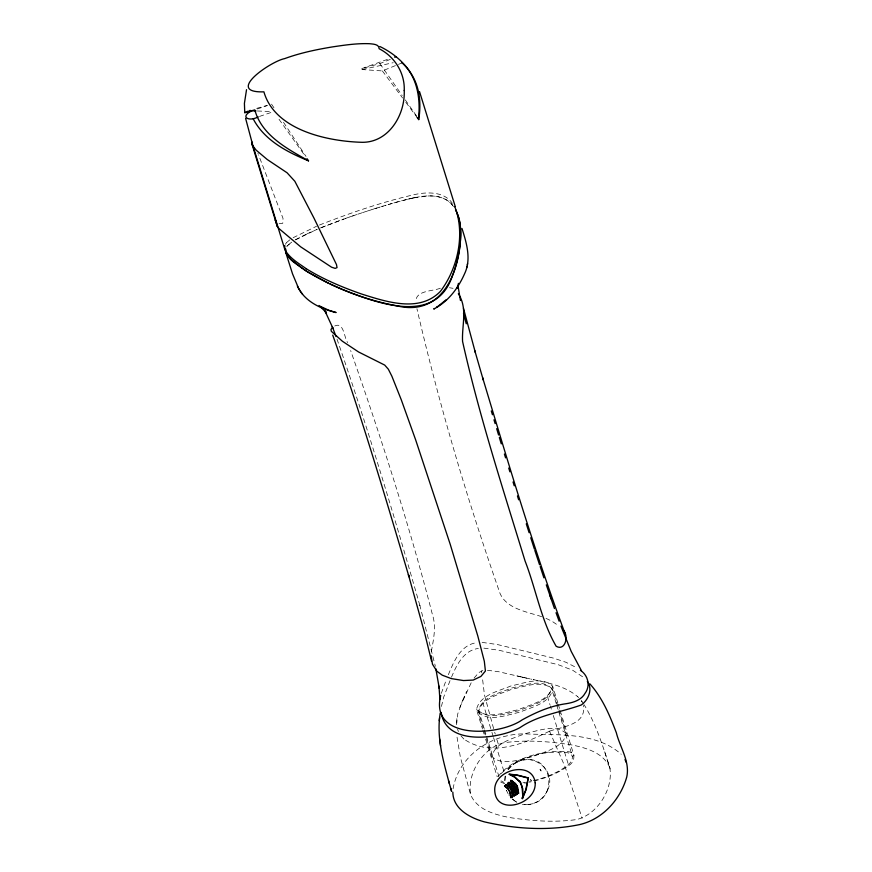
<?xml version="1.0" encoding="UTF-8"?>
<svg xmlns="http://www.w3.org/2000/svg" width="872" height="872" viewBox="0 0 872 872"><rect width="100%" height="100%" fill="white"/><g stroke="black" fill="none" stroke-linecap="round" stroke-linejoin="round"><path stroke-width="0.65" stroke-dasharray="4.36 3.27" d="M456.372 724.697L457.778 713.776L462.651 700.292M456.841 718.648L456.819 725.635M431.357 651.646C433.439 639.525 436.48 626.859 432.468 614.771C409.513 525.445 381.086 437.548 350.631 350.522M441.428 706.451L443.804 696.804L450.115 680.454M453.048 788.855C459.152 753.757 494.86 731.663 529.217 734.061C560.009 735.161 596.524 732.426 621.213 754.247M505.171 776.32L504.637 783.906M505.237 776.058L504.615 783.721L499.493 781.486M441.33 693.305L446.464 679.343M459.74 707.541L471.403 682.307M547.692 789.89C557.132 770.772 532.487 751.184 514.938 763.087M448.35 674.71C453.822 661.597 460.558 644.92 476.581 642.708M498.043 776.647C513.619 756.842 543.158 750.225 567.476 751.588C576.97 752.024 574.746 762.815 568.097 765.867C556.75 774.325 543.049 779.067 529.369 782.195M451.489 677.195C456.59 665.053 463.686 650.327 478.347 648.452M462.727 700.118L466.662 691.409M547.54 790.25C544.302 797.586 537.337 803.265 529.359 804.475M285.34 244.247L286.572 242.601M508.125 769.442L514.186 763.534M508.093 769.486L511.188 765.79L514.971 763.076M474.063 678.1L478.772 672.606L482.848 670.492M501.149 773.508C518.524 757.517 544.706 749.528 568.075 752.819C577.057 755.348 569.994 765.006 564.718 767.425C554.178 774.51 541.992 778.794 529.664 781.563M287.477 245.555L286.801 246.373L291.738 242.1L287.629 245.392M286.725 242.438L289.787 239.865M556.249 703.693L551.496 688.248C541.37 678.285 523.898 685.621 511.711 687.997C500.223 692.891 481.606 696.586 478.641 710.571L484.189 728.589M478.641 710.571C488.767 720.534 506.24 713.198 518.426 710.833C529.914 705.928 548.532 702.233 551.496 688.248M293.134 237.696L316.525 226.273M295.292 239.909L306.323 234.176M295.728 239.658L316.536 229.598M306.944 233.881L317.43 229.216M334.717 326.008C344.004 321.387 344.069 338.053 347.666 342.554M515.766 762.651C555.104 745.135 561.764 808.377 522.404 804.333M319.468 225.031C350.337 212.899 381.882 202.075 414.233 194.641C426.931 191.818 444.033 191.273 452.394 203.307M320.373 227.984L348.353 217.433M321.452 227.538L340.832 220.082M402.504 62.73L382.361 70.926L362.142 69.553L361.815 68.583L379.865 63.612L390.438 59.307M609.768 767.611C603.522 752.71 585.984 747.794 571.542 744.906C549.207 741.385 526.219 739.587 503.744 742.781C482.63 747.969 466.869 773.802 470.673 794.719C476.908 809.619 494.457 814.524 508.888 817.424C531.233 820.944 554.211 822.732 576.697 819.549C597.811 814.35 613.572 788.528 609.768 767.611C602.814 746.105 596.165 724.065 584.109 704.74M549.763 731.074C562.887 726.594 586.333 724.73 583.542 705.404M549.524 731.161L565.35 767.469L582.147 818.241M549.393 731.216C523.614 744.056 490.533 757.397 463.937 739.085M361.815 68.583L388.988 58.827M342.369 219.537L343.884 218.992M345.399 218.458L351.22 216.441M349.803 216.932L353.945 215.515M257.371 108.978L267.682 105.458M259.496 116.434L272.315 112.052M352.604 215.973L358.959 213.825M357.738 214.229L363.766 212.234M362.578 212.615L368.398 210.719M367.254 211.089L377.02 207.983M371.734 209.64L373.881 208.964M374.927 208.637L383.19 206.086M379.113 207.329L380.138 207.013M381.162 206.697L389.097 204.321M385.184 205.487L386.176 205.193M388.127 204.604L394.94 202.631M390.067 204.037L391.986 203.481M256.63 108.379L266.57 105.556M393.959 202.914L400.706 201.029M395.91 202.359L407.704 199.23M401.643 200.778L413.143 197.988M362.142 69.553L393.207 62.697M279.084 223.723L282.779 223.287L283.019 218.338L258.646 155.151M408.205 199.099L409.709 198.751M410.2 198.631L414.582 197.693M413.622 197.89L426.8 196.058M415.061 197.606C427.847 194.739 445.33 194.184 453.527 206.62M524.595 783.132L528.138 782.467M440.36 288.207C433.101 291.368 415.399 290.213 415.9 301.745M522.971 782.784L525.097 782.457M528.824 804.54L522.644 804.376M428.098 195.993C437.406 195.426 447.848 198.195 453.298 206.261M257.349 110.984L270.887 111.507M487.437 670.285L498.653 671.723L519.32 676.476M482.129 642.392L497.432 644.539L553.48 658.12L566.004 662.284L576.992 667.908M483.895 648.136L499.198 650.283L558.222 664.704L572.577 670.187L584.305 677.882M449.451 287.738L453.058 288.316M525.783 677.969L533.991 679.768M533.25 679.604C548.662 682.972 565.143 686.111 577.547 696.564M530.95 679.103L531.724 679.277M522.328 677.173L527.527 678.351M523.996 677.566L524.889 677.762M519.777 676.585L523.026 677.337M521.14 676.901L514.545 675.331M541.654 616.678C526.001 611.392 503.896 608.558 498.817 589.952C466.673 497.77 438.943 403.845 416.936 308.721M504.027 782.424L501.084 780.876M546.003 618.346L552.063 621.267L558.571 625.736M512.627 799.286L516.933 802.349M515.81 801.695L516.791 802.273M514.829 801.052L512.038 798.73M577.569 696.575L578.648 697.589M463.915 739.075L460.874 735.772M382.361 70.926L402.581 97.969M405.807 102.296L417.132 117.437M279.029 119.268L304.655 155.358M581.286 700.641L583.619 703.944M379.865 63.612L402.221 95.528M405.306 99.931L418.407 118.636M508.823 794.861L509.215 795.417M581.45 700.881L582.06 701.829M271.541 104.139L275.29 109.818M283.531 122.32L306.007 156.426M508.093 793.694L506.349 790.261L507.929 793.411M557.818 706.2L552.619 689.283C541.981 679.266 524.148 686.809 511.581 689.327C499.972 694.286 481.006 698.156 478.39 712.359L485.998 737.091M566.233 733.526C555.595 723.52 537.762 731.063 525.195 733.581C513.586 738.54 494.62 742.41 492.004 756.613C502.643 766.63 520.464 759.087 533.043 756.558C544.64 751.599 563.606 747.729 566.233 733.526L558.222 707.497M478.39 712.359C489.029 722.376 506.85 714.833 519.429 712.315C531.026 707.345 549.992 703.475 552.619 689.283M557.84 702.974L552.663 686.177C542.079 675.756 523.821 683.419 511.079 685.904C499.067 691.027 479.6 694.886 476.504 709.503L482.467 728.883M476.504 709.503C487.088 719.923 505.357 712.25 518.088 709.775C530.1 704.652 549.567 700.783 552.663 686.177M531.168 780.636L530.634 779.492L531.288 780.898M458.421 731.488L457.974 730.376M257.916 153.265L258.286 154.202M336.995 339.088C367.722 427.444 394.558 517.118 420.315 607.043L419.803 605.135L435.357 666.295M457.844 730.006L457.604 729.243M604.699 751.784L610.204 768.973M558.233 704.271L559.824 709.437M560.216 710.724L574.136 755.959M556.641 704.979L572.479 756.46M547.398 696.314L550.014 704.849M550.341 705.906L551.333 709.11M553.295 715.498L568.381 764.526M498.293 744.089L496.408 737.941M482.739 702.505L491.59 731.281M491.928 732.338L493.236 736.6M493.563 737.668L503.722 770.706M484.581 729.875L486.162 735.02M486.554 736.306L498.828 776.2M486.391 738.388L492.004 756.613M482.859 730.18L484.058 734.061M485.65 739.227L497.171 776.701M494.686 732.229L495.242 734.082M493.628 728.665L484.451 694.897L482.423 677.926M470.237 793.357L460.362 757.147L456.71 735.227M481.453 670.819L481.78 672.813M540.062 769.377L541.076 770.903L540.062 769.377"/><path stroke-width="1.31" d="M431.03 655.591L432.501 664.268L436.905 671.255L442.246 675.168L451.26 678.59L463.468 680.552L473.213 680.073L480.897 676.432L485.421 671.026L484.331 661.314L477.823 636.048L450.246 544.39L415.65 439.87L401.305 399.867L391.877 376.214L388.356 369.227L384.705 365.085L358.566 351.972L342.325 341.192L331.349 331.338L330.957 329.518L332.592 327.316M439.619 717.536C437.112 739.957 443.608 762.15 449.363 783.59M460.601 237.86C460.819 233.358 460.721 228.835 460.089 224.366C459.729 221.575 458.945 218.251 458.138 215.864C460.067 221.63 460.71 227.756 460.71 233.816C460.492 248.171 457.506 262.472 452.383 275.868C435.913 325.659 376.824 303.238 342.358 289.362M460.58 238.361C458.759 274.059 441.123 316.819 396.695 305.8C363.635 299.597 331.458 287.084 303.075 268.979M379.832 46.499C394.907 53.726 408.39 65.64 415.137 81.194M519.2 781.258L515.178 777.214L509.237 774.107L517.543 775.099L528.203 777.846L526.274 789.204L522.481 798.687L522.524 796.954M418.429 118.69C420.816 98.983 417.252 75.908 401.556 62.446M528.258 777.868L525.751 789.923L522.197 798.61L522.481 797.204M439.237 720.654L440.186 713.187M434.55 308.557L433.722 309.026C448.045 301.745 458.16 288.294 464.536 273.841C471.556 259.267 466.553 242.928 461.997 228.519M522.873 796.703L522.786 788.855L520.431 782.805M417.132 117.437L418.745 119.606C420.729 106.896 420.358 93.468 415.268 81.499M522.829 796.954L522.088 787.133M285.536 248.901L285.602 252.052L292.556 273.917L298.464 288.033M285.536 248.847C285.842 259.856 298.954 264.968 306.377 271.159M457.735 285.951L457.211 288.272L458.432 283.378M466.64 267.78L466.945 266.429M467.283 264.935L467.599 263.551M246.536 89.674L244.411 103.365L244.76 112.673L245.937 112.074M440.72 695.485C429.307 740.47 499.264 736.055 522.121 719.891C535.877 712.326 550.461 705.884 566.135 703.704C573.318 702.581 581.286 700.14 585.047 693.338C590.704 685.861 588.044 675.201 580.403 670.317M284.752 245.523L284.861 249.61L252.706 144.948L245.61 118.385M277.438 224.507L277.22 226.23L279.073 228.671L300.72 246.863L331.567 267.203L335.164 268.38L337.028 267.617L336.494 264.587L314.007 218.174L294.845 181.278L287.073 172.776L267.268 159.532L256.205 150.202L252.433 145.341L251.812 142.964L252.477 142.18M446.192 299.75L436.687 307.347L437.581 306.835M505.738 785.073L504.735 785.945L507.569 788.125M505.815 784.996L508.016 786.163M507.417 783.623L508.518 784.582M507.689 783.361L509.03 782.26L511.537 784.713M255.997 110.94L251.932 110.777C239.375 116.794 248.825 122.124 258.221 116.87M518.709 793.4L517.652 787.187L514.992 783.089M518.317 793.487L516.954 786.228M515.178 791.438L515.821 795.079L515.276 795.384M514.284 795.907L514.785 795.515M514.567 795.635C513.543 795.46 514.175 790.043 512.289 788.626M512.06 796.921L512.256 793.771M511.94 796.975L512.769 796.681L512.006 792.517M511.711 797.084L510.676 797.575L510.251 793.52M511.733 797.182L510.785 797.52M247.212 111.54L248.291 111.104M249.534 110.613L250.21 110.352M394.536 57.105L396.324 56.865M244.814 112.717L254.798 109.861C261.742 135.563 287.706 148.992 308.535 160.83C286.812 151.979 264.238 140.152 253.087 118.625M527.952 778.053L517.51 775.372L509.139 774.336L514.338 776.985L518.818 780.832M341.682 289.079L330.128 284M328.526 283.247L307.271 271.748M320.384 306.355L328.733 310.225L336.134 312.547C320.689 308.862 304.295 301.32 297.363 286.038M504.572 786.097L508.616 789.618L510.458 793.302M306.454 268.849C323.425 279.378 342.783 287.509 361.935 294.137C386.667 301.886 419.432 312.917 440.36 291.422C457.549 268.838 464.896 235.625 455.642 208.888M306.312 268.761C298.649 263.322 289.777 258.265 284.97 249.883M506.294 784.571L510.85 788.822L512.224 792.288M302.333 268.434L290.997 259.42L285.874 252.836M508.867 784.538L512.703 788.888M508.354 786.13L510.796 788.746M510.829 784.037C506.458 780.353 508.158 785.192 510.894 786.849M511.112 783.939L511.875 785.062M319.076 305.483L326.161 312.481L324.602 310.726L326.466 313.201L325.169 311.402L333.039 328.461M511.82 784.615L514.338 787.83M507.787 788.343L510.273 792.528M512.104 784.909L512.714 785.977M514.665 783.154C510.48 778.249 508.954 781.846 513.652 784.8M519.167 780.745L520.573 782.467M515.178 783.721C505.117 774.739 515.036 785.65 516.279 788.833M511.177 786.762L512.093 787.885M519.45 781.072L520.639 782.566M515.505 783.666L517.161 785.955M514 784.778L514.589 785.487M512.965 785.857L515.428 791.242M589.897 683.877C602.41 697.851 609.757 715.411 616.341 732.742C619.905 747.228 630.151 761.529 626.761 776.952C620.515 799.341 602.781 819.222 579.673 824.585C548.488 831.071 515.657 829.032 484.734 821.947C470.509 818.176 452.95 809.053 452.841 792.179M514.654 785.563L515.592 787.002M510.632 788.942L512.474 793.531M562.985 630.009C569.133 634.936 565.557 651.635 556.151 646.261C541.12 620.417 535.931 588.916 525.075 561.012C502.806 488.298 479.208 415.737 462.574 341.464C461.67 325.55 467.926 308.372 458.334 293.733M520.366 782.718L522.35 786.882M300.905 291.989L298.704 288.436M301.429 292.709L302.54 294.267M306.977 158.639L308.535 160.83M587.336 681.359C593.047 689 588.393 700.074 581.253 704.99C560.86 712.315 538.482 714.953 519.974 727.63C498.631 739.205 446.115 746.181 441.178 712.435M581.504 670.764L571.193 651.373L560.947 626.107M454.661 206.915L455.326 208.223M455.566 209.858L456.23 211.166M455.489 209.792L456.089 210.937M625.006 759.577L626.27 762.433M456.547 211.841L458.116 215.787L456.656 212.114M515.396 787.263L517.26 794.261M514.142 788.081L515.93 795.024M512.518 789.138L513.902 795.983M564.991 633.366C533.784 549.469 508.485 463.512 482.674 377.849L483.273 379.963L474.793 350.62M332.276 326.597L336.047 336.581M556.031 612.722L559.137 621.224M332.723 335.131C361.073 414.712 384.977 495.808 409.012 576.784L408.401 574.648L424.751 633.443L431.553 661.161M419.519 91.582L455.293 206.664M546.297 584.861L551.159 598.955M549.578 594.421L554.45 608.536M418.516 118.941L418.745 119.606M534.808 550.374L539.561 564.751M540.193 566.604L543.91 577.842M526.274 523.854L529.119 532.694M530.743 537.741L534.405 549.109M513.041 481.998L514.24 485.813M517.445 495.961L518.644 499.776M504.408 454.04L505.586 457.855M508.725 468.024L509.902 471.828M252.052 144.349L277.22 226.23L275.301 219.853L275.999 222.186M491.296 410.93L492.44 414.734M493.977 419.803L495.133 423.607M496.669 428.675L498.588 435.008M499.351 437.537L501.28 443.881M516.061 789.106L516.976 794.283M448.513 780.614L451.609 791.394L450.759 788.419M475.404 352.757L463.501 308.448M463.501 313.299L466.258 323.785M510.066 792.746L510.916 797.575M460.438 300.469L457.964 285.569M435.837 668.748L439.27 688.27L438.976 686.111L439.902 699.54M439.673 738.933L440.077 741.919M440.218 742.988L440.622 746.007M535.19 782.794C536.585 804.78 494.904 816.497 494.718 789.738C494.435 769.278 532.541 760.177 535.19 782.794M404.227 90.503C405.262 114.744 388.825 142.539 362.185 142.31C327.262 141.373 274.854 130.124 263.9 91.843C224.322 93.064 270.821 61.225 284.643 58.62C300.088 52.963 316.264 49.584 332.45 46.903C344.723 45.082 357.117 43.208 369.554 43.709C372.856 44.101 379.255 44.091 379.146 48.734C394.58 56.506 405.011 73.074 404.227 90.503"/></g></svg>
